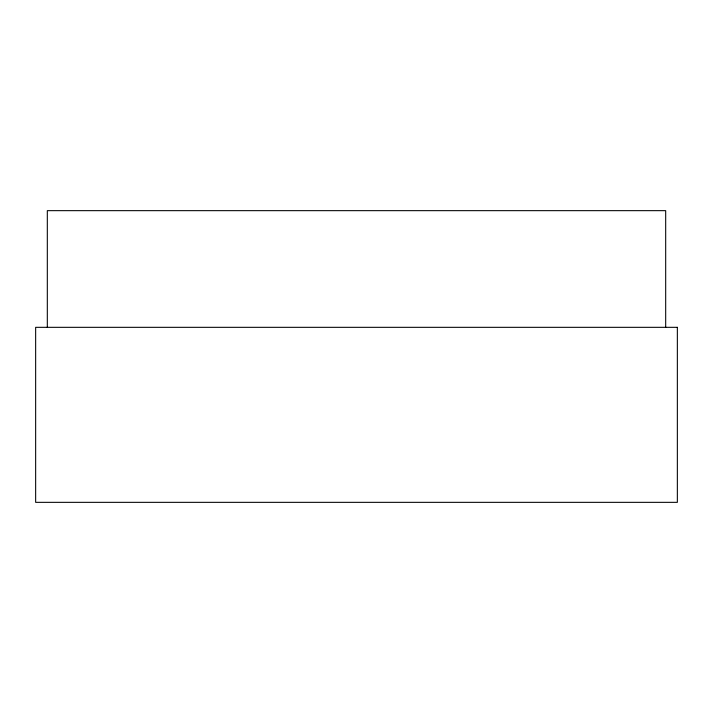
<?xml version="1.0" encoding="UTF-8"?>
<svg xmlns="http://www.w3.org/2000/svg" width="713" height="713" viewBox="0 0 713 713"><rect width="100%" height="100%" fill="white"/><g stroke="black" fill="none" stroke-linecap="round" stroke-linejoin="round"><path stroke-width="1.07" d="M665.684 327.329L665.684 210.656L47.316 210.656L47.316 327.329M677.35 327.329L35.65 327.329L35.65 502.344L677.35 502.344L677.35 327.329"/></g></svg>
